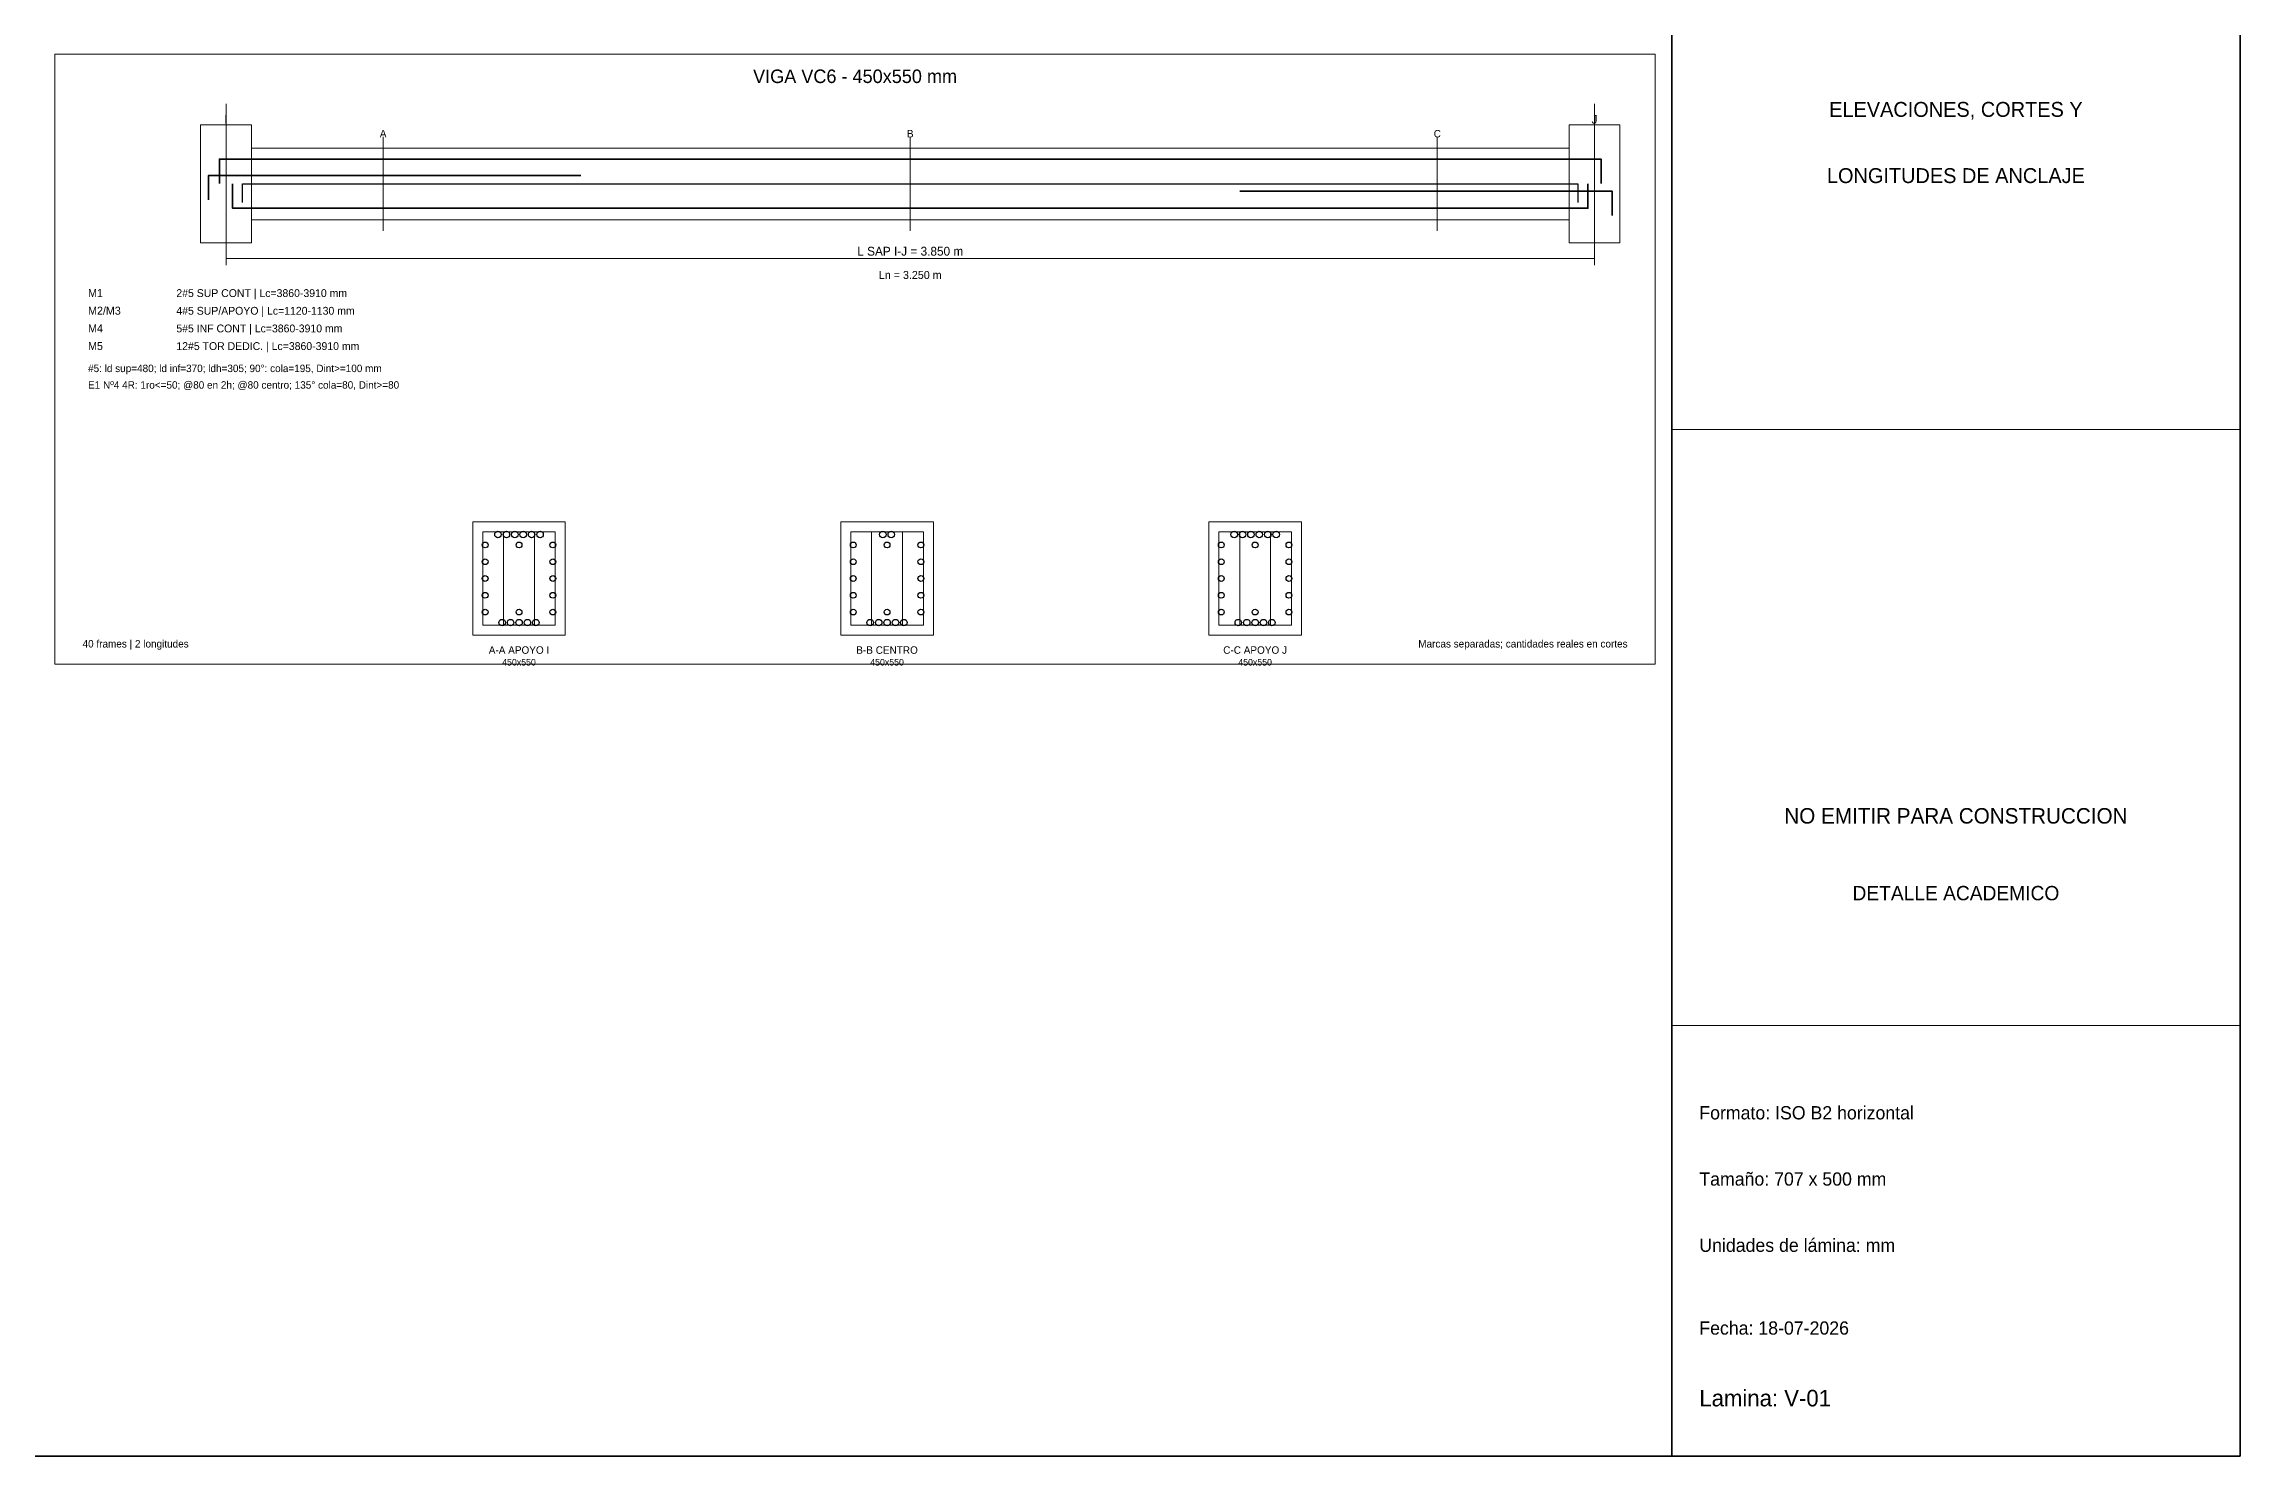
# Model space of a CAD drawing. Header units: millimetres. Extents: x 7 to 700, y 7 to 493.
# Drawn here: x 302 to 700, y 7 to 262.9 of the extents above; entities that cross this region are included whole.
import ezdxf
from ezdxf.enums import TextEntityAlignment as Align

# ---------------------------------------------------------------- set-up
doc = ezdxf.new("R2010")
doc.units = ezdxf.units.MM
for name, color, linetype in [('ALERTA', 1, 'Continuous'), ('APOYOS', 4, 'Continuous'), ('CONTORNO', 7, 'Continuous'), ('CORTE', 7, 'Continuous'), ('COTAS', 3, 'Continuous'), ('EJES', 8, 'Continuous'), ('ESTRIBOS', 7, 'Continuous'), ('GUIA', 9, 'Continuous'), ('M1_SUP_CONT', 5, 'Continuous'), ('M2_SUP_IZQ', 2, 'Continuous'), ('M3_SUP_DER', 2, 'Continuous'), ('M4_INF_CONT', 1, 'Continuous'), ('M5_TORSION', 30, 'Continuous'), ('MARCO', 7, 'Continuous'), ('ROTULO', 7, 'Continuous'), ('TEXTO', 7, 'Continuous'), ('TITULO', 6, 'Continuous')]:
    doc.layers.add(name, color=color, linetype=linetype)

msp = doc.modelspace()

# ---------------------------------------------------------------- linework, layer by layer
at = {"layer": 'APOYOS', "color": 4, "lineweight": 18}
for points in [[(330.4, 226.8), (339.6, 226.8), (339.6, 248.2), (330.4, 248.2)], [(578.4, 226.8), (587.6, 226.8), (587.6, 248.2), (578.4, 248.2)]]:
    msp.add_lwpolyline(points, close=True, dxfattribs=at)
at = {"layer": 'CONTORNO', "color": 7, "lineweight": 18}
msp.add_lwpolyline([(339.6, 231), (578.4, 231), (578.4, 244), (339.6, 244)], close=True, dxfattribs=at)
at = {"layer": 'CORTE', "color": 7, "lineweight": 9}
for p, q in [((363.48, 229), (363.48, 246)), ((459, 229), (459, 246)), ((554.52, 229), (554.52, 246))]:
    msp.add_line(p, q, dxfattribs=at)
at = {"layer": 'CORTE', "color": 7, "lineweight": 20}
for points in [[(379.71, 155.75), (396.49, 155.75), (396.49, 176.25), (379.71, 176.25)], [(446.41, 155.75), (463.19, 155.75), (463.19, 176.25), (446.41, 176.25)], [(513.11, 155.75), (529.89, 155.75), (529.89, 176.25), (513.11, 176.25)]]:
    msp.add_lwpolyline(points, close=True, dxfattribs=at)
at = {"layer": 'COTAS', "color": 3, "lineweight": 15}
for p, q in [((335, 222.8), (335, 225.2)), ((335, 224), (583, 224)), ((583, 222.8), (583, 225.2))]:
    msp.add_line(p, q, dxfattribs=at)
at = {"layer": 'EJES', "color": 8, "lineweight": 9}
for p, q in [((335, 225), (335, 252)), ((583, 225), (583, 252))]:
    msp.add_line(p, q, dxfattribs=at)
at = {"layer": 'ESTRIBOS', "color": 7, "lineweight": 15}
for p, q in [((385.3, 157.55), (385.3, 174.45)), ((390.9, 157.55), (390.9, 174.45)), ((452, 157.55), (452, 174.45)), ((457.6, 157.55), (457.6, 174.45)), ((518.7, 157.55), (518.7, 174.45)), ((524.3, 157.55), (524.3, 174.45))]:
    msp.add_line(p, q, dxfattribs=at)
at = {"layer": 'ESTRIBOS', "color": 7, "lineweight": 18}
for points in [[(381.52, 157.55), (394.68, 157.55), (394.68, 174.45), (381.52, 174.45)], [(448.22, 157.55), (461.38, 157.55), (461.38, 174.45), (448.22, 174.45)], [(514.92, 157.55), (528.08, 157.55), (528.08, 174.45), (514.92, 174.45)]]:
    msp.add_lwpolyline(points, close=True, dxfattribs=at)
at = {"layer": 'GUIA', "color": 9, "lineweight": 9}
msp.add_lwpolyline([(304, 150.5), (594, 150.5), (594, 261), (304, 261)], close=True, dxfattribs=at)
at = {"layer": 'M1_SUP_CONT', "color": 5, "lineweight": 35}
msp.add_lwpolyline([(333.8, 237.6), (333.8, 242), (584.2, 242), (584.2, 237.6)], dxfattribs=at)
at = {"layer": 'M1_SUP_CONT', "color": 5}
for centre in [(384.29, 173.99), (385.81, 173.99), (387.34, 173.99), (388.86, 173.99), (390.39, 173.99), (391.91, 173.99), (454.04, 173.99), (455.56, 173.99), (517.69, 173.99), (519.21, 173.99), (520.74, 173.99), (522.26, 173.99), (523.79, 173.99), (525.31, 173.99)]:
    msp.add_circle(centre, 0.59, dxfattribs=at)
at = {"layer": 'M2_SUP_IZQ', "color": 2, "lineweight": 35}
msp.add_lwpolyline([(331.8, 234.6), (331.8, 239), (399.3, 239)], dxfattribs=at)
at = {"layer": 'M3_SUP_DER', "color": 2, "lineweight": 35}
msp.add_lwpolyline([(518.7, 236.2), (586.2, 236.2), (586.2, 231.8)], dxfattribs=at)
at = {"layer": 'M4_INF_CONT', "color": 1, "lineweight": 35}
msp.add_lwpolyline([(336.2, 237.5), (336.2, 233.1), (581.8, 233.1), (581.8, 237.5)], dxfattribs=at)
at = {"layer": 'M4_INF_CONT', "color": 1}
for centre in [(385.05, 158.01), (386.58, 158.01), (388.1, 158.01), (389.62, 158.01), (391.15, 158.01), (451.75, 158.01), (453.28, 158.01), (454.8, 158.01), (456.32, 158.01), (457.85, 158.01), (518.45, 158.01), (519.98, 158.01), (521.5, 158.01), (523.02, 158.01), (524.55, 158.01)]:
    msp.add_circle(centre, 0.59, dxfattribs=at)
at = {"layer": 'M5_TORSION', "color": 30, "lineweight": 30}
msp.add_lwpolyline([(338, 234.1), (338, 237.5), (580, 237.5), (580, 234.1)], dxfattribs=at)
at = {"layer": 'M5_TORSION', "color": 30}
for centre in [(381.97, 172.08), (388.1, 172.08), (394.23, 172.08), (448.67, 172.08), (454.8, 172.08), (460.93, 172.08), (515.37, 172.08), (521.5, 172.08), (527.63, 172.08), (381.97, 169.04), (394.23, 169.04), (448.67, 169.04), (460.93, 169.04), (515.37, 169.04), (527.63, 169.04), (381.97, 166), (381.97, 162.96), (394.23, 166), (394.23, 162.96), (448.67, 166), (448.67, 162.96), (460.93, 166), (460.93, 162.96), (515.37, 166), (515.37, 162.96), (527.63, 166), (527.63, 162.96), (381.97, 159.92), (388.1, 159.92), (394.23, 159.92), (448.67, 159.92), (454.8, 159.92), (460.93, 159.92), (515.37, 159.92), (521.5, 159.92), (527.63, 159.92)]:
    msp.add_circle(centre, 0.525, dxfattribs=at)
at = {"layer": 'MARCO', "color": 7, "lineweight": 35}
msp.add_line((597, 7), (597, 493), dxfattribs=at)
for points in [[(7, 7), (700, 7), (700, 493), (7, 493)], [(597, 7), (700, 7), (700, 493), (597, 493)]]:
    msp.add_lwpolyline(points, close=True, dxfattribs=at)
at = {"layer": 'ROTULO', "color": 7, "lineweight": 18}
for p, q in [((597, 193), (700, 193)), ((597, 85), (700, 85))]:
    msp.add_line(p, q, dxfattribs=at)

# ---------------------------------------------------------------- texts
at = {"layer": 'ALERTA', "color": 1}
for s, height, p in [('NO EMITIR PARA CONSTRUCCION', 2.8, (648.5, 123)), ('DETALLE ACADEMICO', 2.6, (648.5, 109))]:
    msp.add_text(s, height=height, dxfattribs=at).set_placement(p, align=Align.MIDDLE_CENTER)
at = {"layer": 'CORTE', "color": 7}
for s, p in [('A', (363.48, 246.6)), ('B', (459, 246.6)), ('C', (554.52, 246.6))]:
    msp.add_text(s, height=1.35, dxfattribs=at).set_placement(p, align=Align.MIDDLE_CENTER)
at = {"layer": 'COTAS', "color": 3}
msp.add_text('L SAP I-J = 3.850 m', height=1.6, dxfattribs=at).set_placement((459, 225.3), align=Align.MIDDLE_CENTER)
at = {"layer": 'EJES', "color": 8}
for s, p in [('I', (335, 249.2)), ('J', (583, 249.2))]:
    msp.add_text(s, height=1.6, dxfattribs=at).set_placement(p, align=Align.MIDDLE_CENTER)
at = {"layer": 'ROTULO', "color": 7}
for s, p in [('ELEVACIONES, CORTES Y', (648.5, 251)), ('LONGITUDES DE ANCLAJE', (648.5, 239))]:
    msp.add_text(s, height=2.7, dxfattribs=at).set_placement(p, align=Align.MIDDLE_CENTER)
for s, height, p in [('Formato: ISO B2 horizontal', 2.4, (602, 68)), ('Tamaño: 707 x 500 mm', 2.4, (602, 56)), ('Unidades de lámina: mm', 2.4, (602, 44)), ('Fecha: 18-07-2026', 2.4, (602, 29)), ('Lamina: V-01', 3, (602, 16))]:
    msp.add_text(s, height=height, dxfattribs=at).set_placement(p)
at = {"layer": 'TEXTO', "color": 7}
for s, height, p in [('Ln = 3.250 m', 1.45, (459, 221)), ('A-A APOYO I', 1.353, (388.1, 153.04)), ('450x550', 1.189, (388.1, 150.83)), ('B-B CENTRO', 1.353, (454.8, 153.04)), ('450x550', 1.189, (454.8, 150.83)), ('C-C APOYO J', 1.353, (521.5, 153.04)), ('450x550', 1.189, (521.5, 150.83))]:
    msp.add_text(s, height=height, dxfattribs=at).set_placement(p, align=Align.MIDDLE_CENTER)
at = {"layer": 'TEXTO', "color": 5}
for s, height, p in [('M1', 1.45, (310, 217)), ('2#5 SUP CONT | Lc=3860-3910 mm', 1.42, (326, 217))]:
    msp.add_text(s, height=height, dxfattribs=at).set_placement(p)
at = {"layer": 'TEXTO', "color": 2}
for s, height, p in [('M2/M3', 1.45, (310, 213.8)), ('4#5 SUP/APOYO | Lc=1120-1130 mm', 1.42, (326, 213.8))]:
    msp.add_text(s, height=height, dxfattribs=at).set_placement(p)
at = {"layer": 'TEXTO', "color": 1}
for s, height, p in [('M4', 1.45, (310, 210.6)), ('5#5 INF CONT | Lc=3860-3910 mm', 1.42, (326, 210.6))]:
    msp.add_text(s, height=height, dxfattribs=at).set_placement(p)
at = {"layer": 'TEXTO', "color": 30}
for s, height, p in [('M5', 1.45, (310, 207.4)), ('12#5 TOR DEDIC. | Lc=3860-3910 mm', 1.42, (326, 207.4))]:
    msp.add_text(s, height=height, dxfattribs=at).set_placement(p)
at = {"layer": 'TEXTO', "color": 7}
for s, p in [('#5: ld sup=480; ld inf=370; ldh=305; 90°: cola=195, Dint>=100 mm', (310, 203.4)), ('E1 Nº4 4R: 1ro<=50; @80 en 2h; @80 centro; 135° cola=80, Dint>=80', (310, 200.4)), ('40 frames | 2 longitudes', (309, 153.5))]:
    msp.add_text(s, height=1.35, dxfattribs=at).set_placement(p)
at = {"layer": 'TEXTO', "color": 3}
msp.add_text('Marcas separadas; cantidades reales en cortes', height=1.35, dxfattribs=at).set_placement((589, 153.5), align=Align.RIGHT)
at = {"layer": 'TITULO', "color": 6}
msp.add_text('VIGA VC6 - 450x550 mm', height=2.45, dxfattribs=at).set_placement((449, 257), align=Align.MIDDLE_CENTER)

doc.saveas('drawing.dxf')
